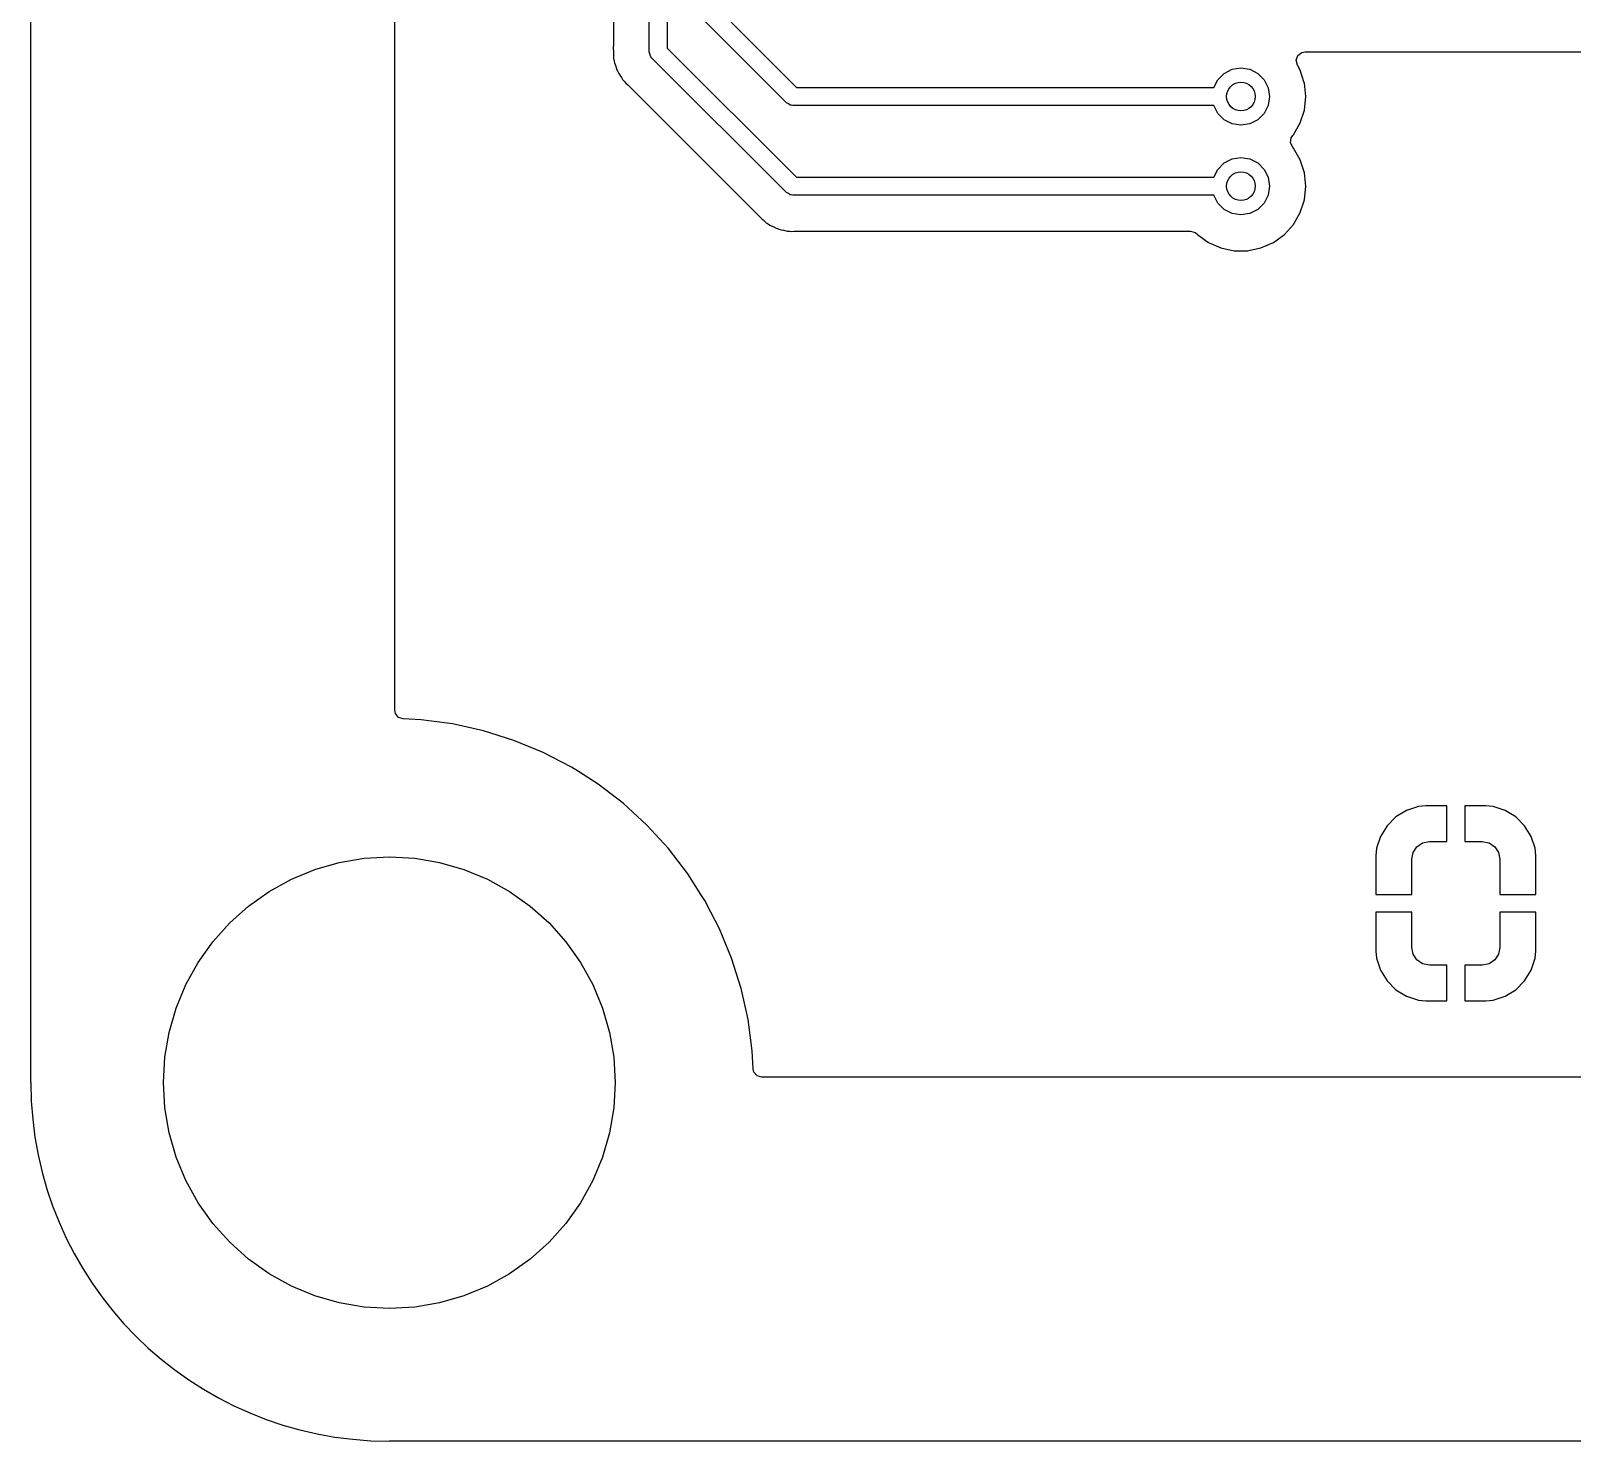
# Model space of a CAD drawing. Extents: x 7 to 11, y -4.75 to -1.25.
# Drawn here: x 7 to 7.86, y -4.75 to -3.963 of the extents above; entities that cross this region are included whole.
import ezdxf

# ---------------------------------------------------------------- set-up
doc = ezdxf.new("R2010")
doc.units = 0
doc.header["$MEASUREMENT"] = 0
doc.layers.add('BLACK', color=7, linetype='CONTINUOUS')

msp = doc.modelspace()

# ---------------------------------------------------------------- linework, layer by layer
at = {"layer": 'BLACK', "linetype": 'CONTINUOUS'}
for p, q in [((7, -4.55), (7, -1.45)), ((7.20297, -4.25), (7.20297, -1.65778)), ((7.32498, -2.3263), (7.32498, -3.97169)), ((7.345, -3.975), (7.345, -2.325)), ((7.355, -2.32707), (7.355, -3.97293)), ((7.42146, -4.00354), (7.37146, -3.95354)), ((7.38, -3.94793), (7.42707, -3.995)), ((7.32498, -3.97169), (7.32491, -3.97232)), ((7.32492, -3.97232), (7.32489, -3.97263)), ((7.32489, -3.97263), (7.32489, -3.97263)), ((7.32489, -3.97263), (7.32498, -3.97539)), ((7.32491, -3.97232), (7.32492, -3.97232)), ((7.32498, -3.97539), (7.32498, -3.97657)), ((7.32498, -3.97657), (7.32498, -3.97657)), ((7.32498, -3.97657), (7.32498, -3.97657)), ((7.32498, -3.97657), (7.32502, -3.97685)), ((7.32502, -3.97685), (7.32503, -3.97708)), ((7.32503, -3.97708), (7.32509, -3.97894)), ((7.32509, -3.97894), (7.32509, -3.97895)), ((7.32509, -3.97895), (7.32532, -3.97971)), ((7.32532, -3.97971), (7.32547, -3.98048)), ((7.32547, -3.98048), (7.32557, -3.98127)), ((7.34535, -3.97619), (7.345, -3.975)), ((7.34561, -3.9774), (7.34535, -3.97619)), ((7.34576, -3.9776), (7.34561, -3.9774)), ((7.34579, -3.9777), (7.34576, -3.9776)), ((7.34593, -3.97782), (7.34579, -3.9777)), ((7.34646, -3.97854), (7.34593, -3.97782)), ((7.42146, -4.05354), (7.34646, -3.97854)), ((7.355, -3.97293), (7.42707, -4.045)), ((7.70581, -3.97974), (7.70672, -3.9771)), ((7.70647, -3.98246), (7.70581, -3.97974)), ((7.70672, -3.9771), (7.70892, -3.97538)), ((7.70892, -3.97538), (7.71076, -3.97502)), ((7.71076, -3.97502), (7.89667, -3.97502)), ((7.32557, -3.98127), (7.32557, -3.98127)), ((7.32557, -3.98127), (7.32626, -3.983)), ((7.32626, -3.983), (7.32634, -3.98323)), ((7.32634, -3.98323), (7.32686, -3.98502)), ((7.32686, -3.98502), (7.32686, -3.98502)), ((7.32686, -3.98502), (7.32726, -3.98571)), ((7.32726, -3.98571), (7.32761, -3.9864)), ((7.32761, -3.9864), (7.3279, -3.98715)), ((7.3279, -3.98715), (7.329, -3.98866)), ((7.329, -3.98866), (7.32912, -3.98885)), ((7.32912, -3.98885), (7.32947, -3.98944)), ((7.66206, -3.9906), (7.6656, -3.98706)), ((7.6656, -3.98706), (7.67006, -3.98478)), ((7.67006, -3.98478), (7.675, -3.984)), ((7.675, -3.984), (7.67994, -3.98478)), ((7.67994, -3.98478), (7.6844, -3.98706)), ((7.6844, -3.98706), (7.68794, -3.9906)), ((7.70809, -3.98527), (7.70647, -3.98246)), ((7.71036, -3.99226), (7.70809, -3.98527)), ((7.70809, -3.98527), (7.70809, -3.98527)), ((7.70809, -3.98527), (7.70809, -3.98527)), ((7.32947, -3.98944), (7.33007, -3.99046)), ((7.33007, -3.99046), (7.33064, -3.99102)), ((7.33064, -3.99102), (7.33115, -3.99161)), ((7.33115, -3.99161), (7.33162, -3.99226)), ((7.33162, -3.99226), (7.33162, -3.99226)), ((7.33162, -3.99226), (7.33162, -3.99226)), ((7.33162, -3.99226), (7.33187, -3.99247)), ((7.33187, -3.99247), (7.33305, -3.99345)), ((7.33305, -3.99345), (7.33323, -3.99361)), ((7.33323, -3.99361), (7.38962, -4.05)), ((7.42707, -3.995), (7.65981, -3.995)), ((7.65981, -3.995), (7.66206, -3.9906)), ((7.68794, -3.9906), (7.69022, -3.99506)), ((7.69022, -3.99506), (7.691, -4)), ((7.71043, -3.99247), (7.71036, -3.99226)), ((7.71122, -4), (7.71043, -3.99247)), ((7.42255, -4.00413), (7.42146, -4.00354)), ((7.42359, -4.0048), (7.42255, -4.00413)), ((7.42384, -4.00483), (7.42359, -4.0048)), ((7.42394, -4.00489), (7.42384, -4.00483)), ((7.42412, -4.00487), (7.42394, -4.00489)), ((7.425, -4.005), (7.42412, -4.00487)), ((7.65981, -4.005), (7.425, -4.005)), ((7.66206, -4.0094), (7.65981, -4.005)), ((7.69022, -4.00494), (7.68794, -4.0094)), ((7.691, -4), (7.69022, -4.00494)), ((7.71043, -4.00753), (7.71122, -4)), ((7.6656, -4.01294), (7.66206, -4.0094)), ((7.67006, -4.01522), (7.6656, -4.01294)), ((7.6844, -4.01294), (7.67994, -4.01522)), ((7.68794, -4.0094), (7.6844, -4.01294)), ((7.7043, -4.02129), (7.70809, -4.01473)), ((7.70809, -4.01473), (7.71043, -4.00753)), ((7.675, -4.016), (7.67006, -4.01522)), ((7.67994, -4.01522), (7.675, -4.016)), ((7.70274, -4.0258), (7.70308, -4.02303)), ((7.70308, -4.02303), (7.70395, -4.02168)), ((7.70395, -4.02168), (7.7043, -4.02129)), ((7.70395, -4.02832), (7.70274, -4.0258)), ((7.7043, -4.02871), (7.70395, -4.02832)), ((7.70809, -4.03527), (7.7043, -4.02871)), ((7.7043, -4.02871), (7.7043, -4.02871)), ((7.65981, -4.045), (7.66206, -4.0406)), ((7.66206, -4.0406), (7.6656, -4.03706)), ((7.6656, -4.03706), (7.67006, -4.03478)), ((7.67006, -4.03478), (7.675, -4.034)), ((7.675, -4.034), (7.67994, -4.03478)), ((7.67994, -4.03478), (7.6844, -4.03706)), ((7.6844, -4.03706), (7.68794, -4.0406)), ((7.68794, -4.0406), (7.69022, -4.04506)), ((7.71043, -4.04247), (7.70809, -4.03527)), ((7.70809, -4.03527), (7.70809, -4.03527)), ((7.42707, -4.045), (7.65981, -4.045)), ((7.69022, -4.04506), (7.691, -4.05)), ((7.71122, -4.05), (7.71043, -4.04247)), ((7.71043, -4.04247), (7.71043, -4.04247)), ((7.38962, -4.05), (7.40497, -4.06535)), ((7.42255, -4.05413), (7.42146, -4.05354)), ((7.42359, -4.0548), (7.42255, -4.05413)), ((7.42384, -4.05483), (7.42359, -4.0548)), ((7.42394, -4.05489), (7.42384, -4.05483)), ((7.42412, -4.05487), (7.42394, -4.05489)), ((7.425, -4.055), (7.42412, -4.05487)), ((7.65981, -4.055), (7.425, -4.055)), ((7.66206, -4.0594), (7.65981, -4.055)), ((7.69022, -4.05494), (7.68794, -4.0594)), ((7.691, -4.05), (7.69022, -4.05494)), ((7.70809, -4.06473), (7.71043, -4.05753)), ((7.71043, -4.05753), (7.71122, -4.05)), ((7.40497, -4.06535), (7.40536, -4.06584)), ((7.40536, -4.06584), (7.40537, -4.06583)), ((7.40537, -4.06583), (7.40557, -4.06607)), ((7.40557, -4.06607), (7.40759, -4.06797)), ((7.6656, -4.06294), (7.66206, -4.0594)), ((7.67006, -4.06522), (7.6656, -4.06294)), ((7.675, -4.066), (7.67006, -4.06522)), ((7.67994, -4.06522), (7.675, -4.066)), ((7.6844, -4.06294), (7.67994, -4.06522)), ((7.68794, -4.0594), (7.6844, -4.06294)), ((7.7043, -4.07129), (7.70809, -4.06473)), ((7.40759, -4.06797), (7.40842, -4.0688)), ((7.40842, -4.0688), (7.40864, -4.06897)), ((7.40864, -4.06897), (7.40882, -4.06913)), ((7.40882, -4.06913), (7.41018, -4.0704)), ((7.41018, -4.0704), (7.41018, -4.0704)), ((7.41018, -4.0704), (7.41088, -4.07079)), ((7.41088, -4.07079), (7.41153, -4.07122)), ((7.41153, -4.07122), (7.41216, -4.07171)), ((7.41216, -4.07171), (7.41216, -4.07171)), ((7.41216, -4.07171), (7.41266, -4.07192)), ((7.41266, -4.07192), (7.41387, -4.07245)), ((7.41387, -4.07245), (7.41408, -4.07255)), ((7.41408, -4.07255), (7.41572, -4.07345)), ((7.41572, -4.07345), (7.41649, -4.07365)), ((7.41649, -4.07365), (7.41723, -4.0739)), ((7.41723, -4.0739), (7.41796, -4.07422)), ((7.41796, -4.07422), (7.41845, -4.07429)), ((7.41845, -4.07429), (7.41981, -4.07451)), ((7.41981, -4.07451), (7.42003, -4.07456)), ((7.42003, -4.07456), (7.42184, -4.07502)), ((7.42184, -4.07502), (7.42264, -4.07502)), ((7.42264, -4.07502), (7.42342, -4.07508)), ((7.42342, -4.07508), (7.42421, -4.07521)), ((7.42421, -4.07521), (7.42555, -4.07508)), ((7.42555, -4.07508), (7.42606, -4.07503)), ((7.42606, -4.07503), (7.4263, -4.07502)), ((7.4263, -4.07502), (7.64685, -4.07502)), ((7.64685, -4.07502), (7.64953, -4.07581)), ((7.69923, -4.07692), (7.7043, -4.07129)), ((7.64953, -4.07581), (7.65054, -4.07666)), ((7.65054, -4.07666), (7.65077, -4.07692)), ((7.65077, -4.07692), (7.65504, -4.08002)), ((7.65504, -4.08002), (7.65689, -4.08137)), ((7.65689, -4.08137), (7.65689, -4.08137)), ((7.65689, -4.08137), (7.65689, -4.08137)), ((7.65689, -4.08137), (7.65689, -4.08137)), ((7.65689, -4.08137), (7.66381, -4.08445)), ((7.68619, -4.08445), (7.69311, -4.08137)), ((7.69311, -4.08137), (7.69923, -4.07692)), ((7.66381, -4.08445), (7.66964, -4.08569)), ((7.66964, -4.08569), (7.67121, -4.08602)), ((7.67121, -4.08602), (7.67121, -4.08602)), ((7.67121, -4.08602), (7.67879, -4.08602)), ((7.67879, -4.08602), (7.68008, -4.08574)), ((7.68008, -4.08574), (7.68619, -4.08445)), ((7.20297, -4.34222), (7.20297, -4.25)), ((7.20334, -4.34408), (7.20297, -4.34222)), ((7.20507, -4.34627), (7.20334, -4.34408)), ((7.20772, -4.34717), (7.20507, -4.34627)), ((7.21771, -4.34761), (7.20772, -4.34717)), ((7.22356, -4.34838), (7.21771, -4.34761)), ((7.21771, -4.34761), (7.21771, -4.34761)), ((7.23528, -4.34992), (7.22356, -4.34838)), ((7.24682, -4.35248), (7.23528, -4.34992)), ((7.25258, -4.35376), (7.24682, -4.35248)), ((7.26949, -4.35909), (7.25258, -4.35376)), ((7.28586, -4.36587), (7.26949, -4.35909)), ((7.30158, -4.37405), (7.28586, -4.36587)), ((7.30551, -4.37656), (7.30158, -4.37405)), ((7.31653, -4.38358), (7.30551, -4.37656)), ((7.33059, -4.39437), (7.31653, -4.38358)), ((7.34366, -4.40634), (7.33059, -4.39437)), ((7.76148, -4.40183), (7.75655, -4.40676)), ((7.76742, -4.39816), (7.76148, -4.40183)), ((7.76148, -4.40183), (7.76148, -4.40183)), ((7.77404, -4.39597), (7.76742, -4.39816)), ((7.77813, -4.39555), (7.77404, -4.39597)), ((7.77404, -4.39597), (7.77404, -4.39597)), ((7.78988, -4.39555), (7.77813, -4.39555)), ((7.78988, -4.41555), (7.78988, -4.39555)), ((7.81163, -4.39555), (7.79988, -4.39555)), ((7.79988, -4.39555), (7.79988, -4.41555)), ((7.81572, -4.39597), (7.81163, -4.39555)), ((7.82234, -4.39816), (7.81572, -4.39597)), ((7.81572, -4.39597), (7.81572, -4.39597)), ((7.82828, -4.40183), (7.82234, -4.39816)), ((7.83321, -4.40676), (7.82828, -4.40183)), ((7.82828, -4.40183), (7.82828, -4.40183)), ((7.35563, -4.41941), (7.34366, -4.40634)), ((7.75655, -4.40676), (7.75289, -4.4127)), ((7.75655, -4.40676), (7.75655, -4.40676)), ((7.83688, -4.4127), (7.83321, -4.40676)), ((7.83321, -4.40676), (7.83321, -4.40676)), ((7.75289, -4.4127), (7.75069, -4.41932)), ((7.77102, -4.42163), (7.77316, -4.41843)), ((7.77316, -4.41843), (7.77635, -4.4163)), ((7.77635, -4.4163), (7.78012, -4.41555)), ((7.78012, -4.41555), (7.78988, -4.41555)), ((7.79988, -4.41555), (7.80965, -4.41555)), ((7.80965, -4.41555), (7.81341, -4.4163)), ((7.81341, -4.4163), (7.81661, -4.41843)), ((7.81661, -4.41843), (7.81874, -4.42163)), ((7.83907, -4.41932), (7.83688, -4.4127)), ((7.15839, -4.43109), (7.17197, -4.42717)), ((7.17197, -4.42717), (7.18589, -4.42481)), ((7.18589, -4.42481), (7.2, -4.42402)), ((7.2, -4.42402), (7.21411, -4.42481)), ((7.21411, -4.42481), (7.22803, -4.42717)), ((7.22803, -4.42717), (7.24161, -4.43109)), ((7.36642, -4.43347), (7.35563, -4.41941)), ((7.75069, -4.41932), (7.75028, -4.4234)), ((7.75028, -4.4234), (7.75028, -4.445)), ((7.75069, -4.41932), (7.75069, -4.41932)), ((7.77028, -4.42539), (7.77102, -4.42163)), ((7.77028, -4.445), (7.77028, -4.42539)), ((7.81874, -4.42163), (7.81949, -4.42539)), ((7.81949, -4.42539), (7.81949, -4.445)), ((7.83949, -4.4234), (7.83907, -4.41932)), ((7.83907, -4.41932), (7.83907, -4.41932)), ((7.83949, -4.445), (7.83949, -4.4234)), ((7.14534, -4.43649), (7.15839, -4.43109)), ((7.24161, -4.43109), (7.25466, -4.43649)), ((7.37377, -4.445), (7.36642, -4.43347)), ((7.36642, -4.43347), (7.36642, -4.43347)), ((7.12145, -4.4515), (7.13297, -4.44333)), ((7.13297, -4.44333), (7.14534, -4.43649)), ((7.25466, -4.43649), (7.26703, -4.44333)), ((7.26703, -4.44333), (7.27855, -4.4515)), ((7.11092, -4.46092), (7.12145, -4.4515)), ((7.27855, -4.4515), (7.28908, -4.46092)), ((7.37595, -4.44842), (7.37377, -4.445)), ((7.37937, -4.455), (7.37595, -4.44842)), ((7.75028, -4.445), (7.77028, -4.445)), ((7.81949, -4.445), (7.83949, -4.445)), ((7.1015, -4.47145), (7.11092, -4.46092)), ((7.28908, -4.46092), (7.2985, -4.47145)), ((7.38413, -4.46414), (7.37937, -4.455)), ((7.77028, -4.455), (7.75028, -4.455)), ((7.75028, -4.455), (7.75028, -4.4766)), ((7.77028, -4.47461), (7.77028, -4.455)), ((7.83949, -4.455), (7.81949, -4.455)), ((7.81949, -4.455), (7.81949, -4.47461)), ((7.83949, -4.4766), (7.83949, -4.455)), ((7.39091, -4.48051), (7.38413, -4.46414)), ((7.09333, -4.48297), (7.1015, -4.47145)), ((7.2985, -4.47145), (7.30667, -4.48297)), ((7.75028, -4.4766), (7.75069, -4.48068)), ((7.77102, -4.47837), (7.77028, -4.47461)), ((7.77316, -4.48157), (7.77102, -4.47837)), ((7.81874, -4.47837), (7.81661, -4.48157)), ((7.81949, -4.47461), (7.81874, -4.47837)), ((7.83907, -4.48068), (7.83949, -4.4766)), ((7.83949, -4.4766), (7.83949, -4.4766)), ((7.83949, -4.4766), (7.83949, -4.4766)), ((7.08649, -4.49534), (7.09333, -4.48297)), ((7.30667, -4.48297), (7.31351, -4.49534)), ((7.39624, -4.49742), (7.39091, -4.48051)), ((7.75069, -4.48068), (7.75069, -4.48068)), ((7.75069, -4.48068), (7.75289, -4.4873)), ((7.75289, -4.4873), (7.75655, -4.49324)), ((7.77635, -4.4837), (7.77316, -4.48157)), ((7.78012, -4.48445), (7.77635, -4.4837)), ((7.78988, -4.48445), (7.78012, -4.48445)), ((7.78988, -4.50445), (7.78988, -4.48445)), ((7.80965, -4.48445), (7.79988, -4.48445)), ((7.79988, -4.48445), (7.79988, -4.50445)), ((7.81341, -4.4837), (7.80965, -4.48445)), ((7.81661, -4.48157), (7.81341, -4.4837)), ((7.83321, -4.49324), (7.83688, -4.4873)), ((7.83688, -4.4873), (7.83907, -4.48068)), ((7.83907, -4.48068), (7.83907, -4.48068)), ((7.08109, -4.50839), (7.08649, -4.49534)), ((7.31351, -4.49534), (7.31891, -4.50839)), ((7.75655, -4.49324), (7.75655, -4.49324)), ((7.75655, -4.49324), (7.76148, -4.49817)), ((7.82828, -4.49817), (7.83321, -4.49324)), ((7.83321, -4.49324), (7.83321, -4.49324)), ((7.39641, -4.49819), (7.39624, -4.49742)), ((7.40008, -4.51472), (7.39641, -4.49819)), ((7.76148, -4.49817), (7.76148, -4.49817)), ((7.76148, -4.49817), (7.76742, -4.50184)), ((7.76742, -4.50184), (7.77404, -4.50403)), ((7.77404, -4.50403), (7.77404, -4.50403)), ((7.77404, -4.50403), (7.77813, -4.50445)), ((7.77813, -4.50445), (7.77813, -4.50445)), ((7.77813, -4.50445), (7.78988, -4.50445)), ((7.79988, -4.50445), (7.81163, -4.50445)), ((7.81163, -4.50445), (7.81572, -4.50403)), ((7.81163, -4.50445), (7.81163, -4.50445)), ((7.81572, -4.50403), (7.82234, -4.50184)), ((7.81572, -4.50403), (7.81572, -4.50403)), ((7.82234, -4.50184), (7.82828, -4.49817)), ((7.82828, -4.49817), (7.82828, -4.49817)), ((7.07717, -4.52197), (7.08109, -4.50839)), ((7.31891, -4.50839), (7.32283, -4.52197)), ((7.07481, -4.53589), (7.07717, -4.52197)), ((7.32283, -4.52197), (7.32519, -4.53589)), ((7.40239, -4.53229), (7.40008, -4.51472)), ((7.07402, -4.55), (7.07481, -4.53589)), ((7.32519, -4.53589), (7.32598, -4.55)), ((7.40283, -4.54228), (7.40239, -4.53229)), ((7.40239, -4.53229), (7.40239, -4.53229)), ((7.40327, -4.54413), (7.40283, -4.54228)), ((7.4051, -4.54624), (7.40327, -4.54413)), ((7.40778, -4.54703), (7.4051, -4.54624)), ((10.5922, -4.54703), (7.40778, -4.54703)), ((7.07481, -4.56411), (7.07402, -4.55)), ((7.32598, -4.55), (7.32519, -4.56411)), ((7.07717, -4.57803), (7.07481, -4.56411)), ((7.32519, -4.56411), (7.32283, -4.57803)), ((7.08109, -4.59161), (7.07717, -4.57803)), ((7.32283, -4.57803), (7.31891, -4.59161)), ((7.08649, -4.60466), (7.08109, -4.59161)), ((7.31891, -4.59161), (7.31351, -4.60466)), ((7.09333, -4.61703), (7.08649, -4.60466)), ((7.31351, -4.60466), (7.30667, -4.61703)), ((7.1015, -4.62855), (7.09333, -4.61703)), ((7.30667, -4.61703), (7.2985, -4.62855)), ((7.11092, -4.63908), (7.1015, -4.62855)), ((7.2985, -4.62855), (7.28908, -4.63908)), ((7.12145, -4.6485), (7.11092, -4.63908)), ((7.28908, -4.63908), (7.27855, -4.6485)), ((7.13297, -4.65667), (7.12145, -4.6485)), ((7.27855, -4.6485), (7.26703, -4.65667)), ((7.14534, -4.66351), (7.13297, -4.65667)), ((7.26703, -4.65667), (7.25466, -4.66351)), ((7.15839, -4.66891), (7.14534, -4.66351)), ((7.25466, -4.66351), (7.24161, -4.66891)), ((7.17197, -4.67283), (7.15839, -4.66891)), ((7.18589, -4.67519), (7.17197, -4.67283)), ((7.2, -4.67598), (7.18589, -4.67519)), ((7.21411, -4.67519), (7.2, -4.67598)), ((7.22803, -4.67283), (7.21411, -4.67519)), ((7.24161, -4.66891), (7.22803, -4.67283)), ((10.8, -4.75), (7.2, -4.75))]:
    msp.add_line(p, q, dxfattribs=at)
at = {"layer": 'BLACK'}
for centre in [(7.675, -4), (7.675, -4.05)]:
    msp.add_circle(centre, 0.008, dxfattribs=at)
msp.add_arc((7.2, -4.55), 0.2, -180, -90, dxfattribs=at)

doc.saveas('drawing.dxf')
